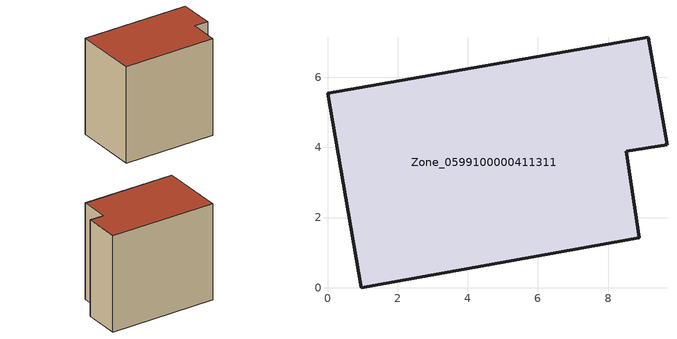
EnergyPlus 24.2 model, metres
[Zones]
Zone_0599100000411311
 floor ground (C_G): 0,5.54 9.15,7.14 9.68,4.08 8.52,3.9 8.9,1.42 0.97,0 z0
 wall outside (C_F): 8.9,1.42 8.52,3.9 9.68,4.08 9.15,7.14 0,5.54 0.97,0 8.9,1.42 z0:8.43
 roof outside (C_R): 0,5.54 0.97,0 8.9,1.42 8.52,3.9 9.68,4.08 9.15,7.14 z8.43
[BUILDING]
Pand.0599100000411311: North Axis=0; Terrain=City; Loads Convergence Tolerance Value=0.04; Temperature Convergence Tolerance Value=0.4; Solar Distribution=FullExterior; Maximum Number of Warmup Days=25; Minimum Number of Warmup Days=1
[Site:Location]
Rotterdam.The.Hague.AP_ZH_NLD Design_Conditions: Latitude=51.96; Longitude=4.45; Time Zone=1; Elevation=-4.5
[SITE:GROUNDTEMPERATURE:BUILDINGSURFACE]
18, 18, 18, 18, 18, 18, 18, 18, 18, 18, 18, 18
[MATERIAL] Thermal Absorptance=0.9; Solar Absorptance=0.7; Visible Absorptance=0.7
Name | Roughness | Thickness | Conductivity | Density | Specific Heat
G.TC.1992-2005 | MediumSmooth | 0.15 | 0.06 | 540 | 1210
F.TC.1992-2005 | Rough | 0.3 | 0.12 | 1920 | 840
R.TC.1992-2005 | MediumRough | 0.2 | 0.08 | 1500 | 1000
[CONSTRUCTION]
C_G: G.TC.1992-2005
C_F: F.TC.1992-2005
C_R: R.TC.1992-2005
[ZONE]
Zone_0599100000411311: Type=1; Multiplier=1; Ceiling Height=Autocalculate; Volume=Autocalculate; Floor Area=autocalculate; Part of Total Floor Area=Yes
[ZONEINFILTRATION:DESIGNFLOWRATE]
Infil_Zone_0599100000411311: Zone or ZoneList or Space or SpaceList=Zone_0599100000411311; Schedule=AlwaysOn; Design Flow Rate Calculation Method=Flow/Area; Flow Rate per Floor Area=0.0015; Constant Term Coefficient=1; Temperature Term Coefficient=0; Velocity Term Coefficient=0; Velocity Squared Term Coefficient=0
[HVACTEMPLATE:ZONE:IDEALLOADSAIRSYSTEM]
Zone_0599100000411311: Maximum Heating Supply Air Temperature=50; Minimum Cooling Supply Air Temperature=13; Maximum Heating Supply Air Humidity Ratio=0.0156; Minimum Cooling Supply Air Humidity Ratio=0.0077; Heating Limit=NoLimit; Cooling Limit=NoLimit; Dehumidification Control Type=ConstantSensibleHeatRatio; Cooling Sensible Heat Ratio=0.7; Dehumidification Setpoint=60; Humidification Control Type=None; Humidification Setpoint=30; Outdoor Air Method=None; Outdoor Air Flow Rate per Person=0.00944; Outdoor Air Flow Rate per Zone Floor Area=0; Outdoor Air Flow Rate per Zone=0; Demand Controlled Ventilation Type=None; Outdoor Air Economizer Type=NoEconomizer; Heat Recovery Type=None; Sensible Heat Recovery Effectiveness=0.7; Latent Heat Recovery Effectiveness=0.65
[ZONECONTROL:THERMOSTAT]
ThermostatControl_Zone_0599100000411311: Zone or ZoneList=Zone_0599100000411311; Control Type Schedule=DualSetpointControlType; Control 1=Thermostat_Zone_0599100000411311; Temperature Difference Between Cutout And Setpoint=0
[THERMOSTATSETPOINT:DUALSETPOINT]
Thermostat_Zone_0599100000411311: Heating Setpoint Temperature Schedule=HeatingSetpoint_Zone_0599100000411311; Cooling Setpoint Temperature Schedule=CoolingSetpoint_Zone_0599100000411311
[SCHEDULE:COMPACT]
HeatingSetpoint_Zone_0599100000411311: Through: 12/31, For: AllDays, Until: 24:00, 21
CoolingSetpoint_Zone_0599100000411311: Through: 12/31, For: AllDays, Until: 24:00, 24
DualSetpointControlType: Through: 12/31, For: AllDays, Until: 24:00, 4
AlwaysOn: Through: 12/31, For: AllDays, Until: 24:00, 1
